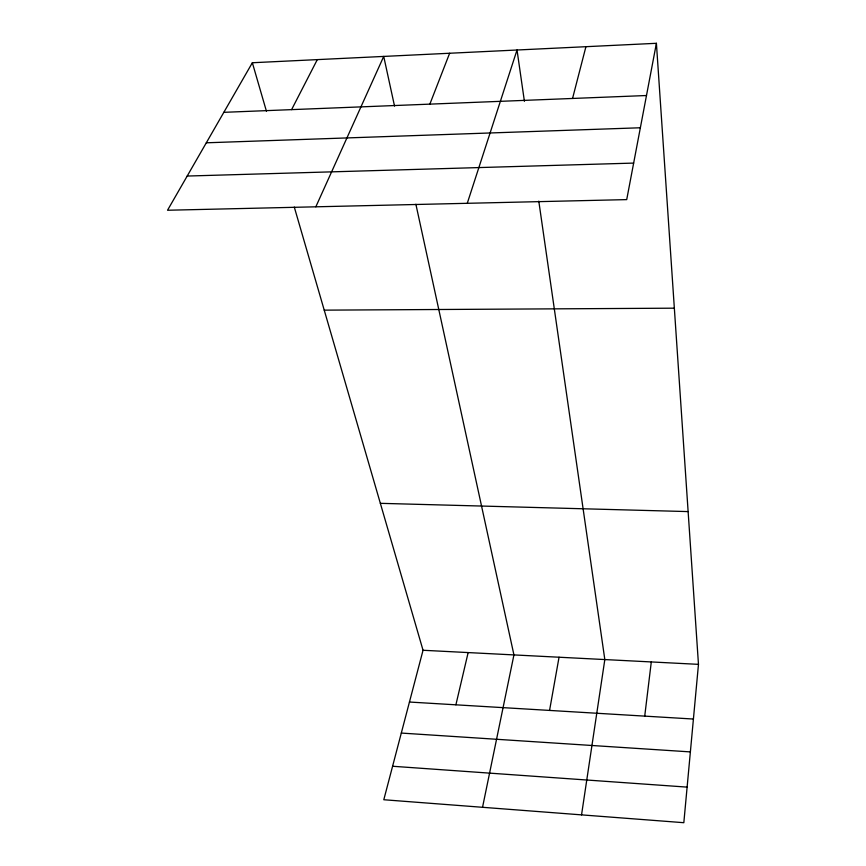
<?xml version="1.0" encoding="UTF-8"?>
<svg xmlns="http://www.w3.org/2000/svg" width="866" height="866" viewBox="0 0 866 866"><rect width="100%" height="100%" fill="white"/><g stroke="black" fill="none" stroke-linecap="round" stroke-linejoin="round"><path stroke-width="1.3" d="M656.406 43.3L626.713 199.613L167.528 210.243L252.352 62.742L656.406 43.3L698.472 664.352L683.826 822.7L383.8 799.74L423.041 650.269L294.288 207.082M644.726 716.117L651.297 661.938M581.541 814.874L604.825 659.567L538.793 201.139M549.564 710.423L559.046 657.218M482.535 807.296L513.939 654.913L415.886 204.257M455.895 704.816L468.149 652.574M572.556 98.453L585.925 46.688M467.272 203.304L517.024 50.001L524.417 101.333M429.85 104.136L449.638 53.248M315.83 206.812L383.725 56.42L394.539 106.107M291.593 109.636L317.313 59.613M223.829 112.331L646.491 95.52M206.303 142.803L640.364 127.767M187.197 176.047L633.652 163.089M324.23 310.147L674.354 308.177M380.358 503.33L688.124 511.59M423.041 650.269L698.472 664.352M409.456 702.034L693.417 719.04M401.304 733.069L690.375 751.904M392.59 766.258L687.117 787.118M252.352 62.742L266.436 111.205"/></g></svg>
